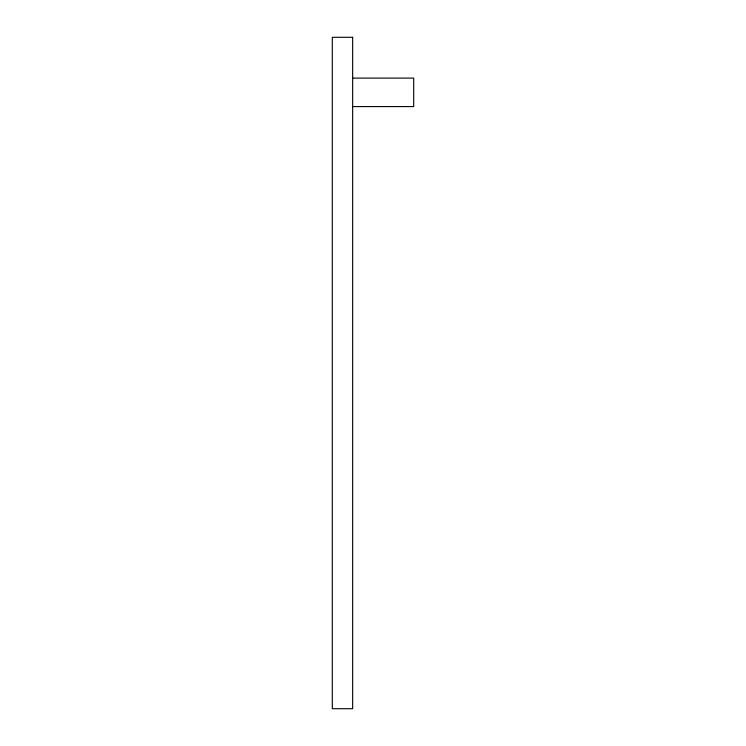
<?xml version="1.0" encoding="UTF-8"?>
<svg xmlns="http://www.w3.org/2000/svg" width="746" height="746" viewBox="0 0 746 746"><rect width="100%" height="100%" fill="white"/><g stroke="black" fill="none" stroke-linecap="round" stroke-linejoin="round"><path stroke-width="1.12" d="M352.653 78.106L413.694 78.106L413.694 106.585L352.653 106.585M352.653 37.3L332.306 37.3L332.306 708.7L352.653 708.7L352.653 37.3"/></g></svg>
